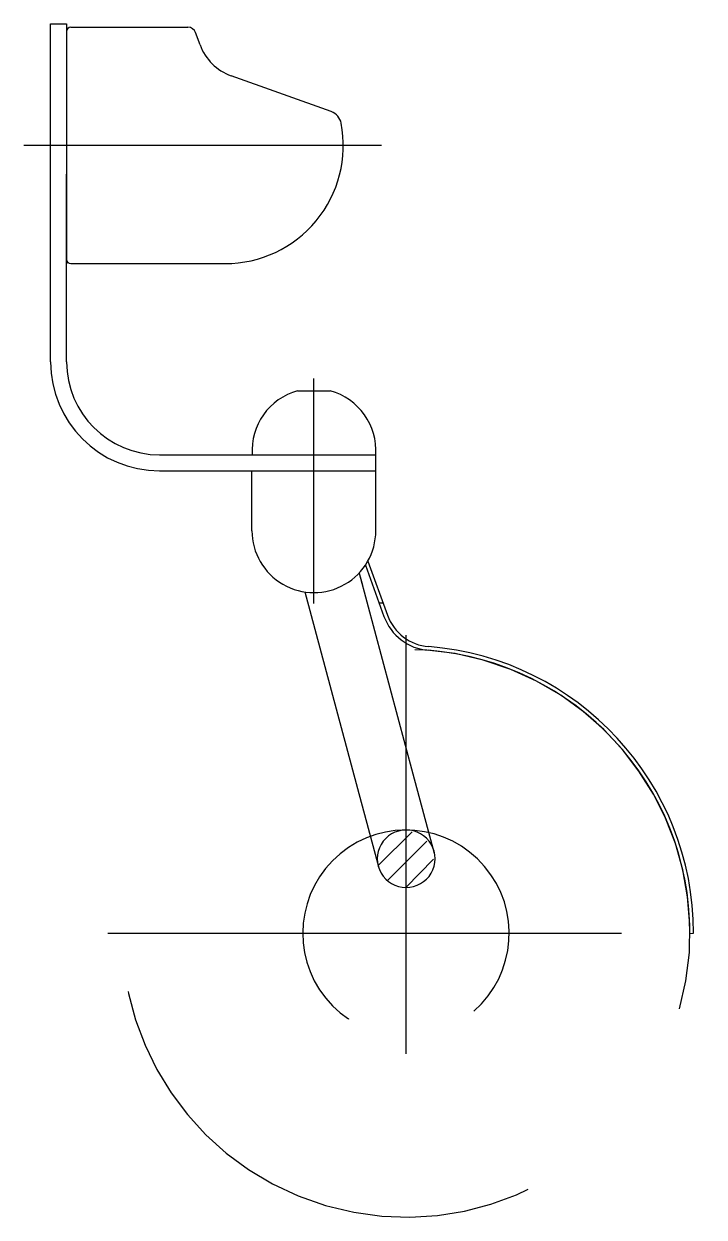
# Model space of a CAD drawing. Extents: x -468.54 to -468.407, y 0.495 to 0.727.
import ezdxf

# ---------------------------------------------------------------- set-up
doc = ezdxf.new("R2010")
doc.units = 0
doc.header["$LTSCALE"] = 0.2
doc.header["$MEASUREMENT"] = 0
for name, pattern in [('AXES', [0.5400000065565109, 0.300000011920929, -0.07999999821186066, 0.07999999821186066, -0.07999999821186066]), ('CACHE', [0.239999994635582, 0.119999997317791, -0.119999997317791]), ('CONTINU', [0]), ('DISCONTINU', [0.3250000029802323, 0.1749999970197678, -0.1500000059604645])]:
    doc.linetypes.add(name, pattern=pattern)
doc.layers.get('0').update_dxf_attribs({"linetype": 'CONTINUOUS'})
doc.layers.add('DECA_EIXOS', color=5, linetype='AXES')

msp = doc.modelspace()

# ---------------------------------------------------------------- linework, layer by layer
at = {"linetype": 'CONTINU'}
for points in [[(-468.5344062992124, 0.6615811492921764), (-468.5344062912231, 0.7274278587440373)], [(-468.5344062912231, 0.7274278587440373), (-468.5312898879185, 0.7274278587440373)], [(-468.5312898879185, 0.7274278587440373), (-468.53128989431, 0.6806817580415507)], [(-468.5304856550138, 0.7267741024818093), (-468.507685966306, 0.7267741035304106)], [(-468.5053082749648, 0.7233358030595385), (-468.5061744995398, 0.7257157624695512)], [(-468.4797603953382, 0.7103389974841443), (-468.4992470241006, 0.7173083587490028)], [(-468.5312898911141, 0.6615811479535412), (-468.53128989431, 0.6981738476871749)], [(-468.5304856550138, 0.6807317258439097), (-468.5004274302266, 0.6807317233971732)], [(-468.4863030389266, 0.6559515946236366), (-468.4799697632376, 0.6559515915074465)], [(-468.5131946379751, 0.6434859526431495), (-468.4831364067965, 0.6434859478495432)], [(-468.4911787358437, 0.6434859478495432), (-468.4750940585749, 0.6434859478495432)], [(-468.4831364067965, 0.6434859478495432), (-468.4711080889942, 0.643485920151492)], [(-468.4710729004428, 0.6403695517352401), (-468.4711080889942, 0.643485920151492)], [(-468.5131946443666, 0.6403695509363058), (-468.4710729004428, 0.6403695517352401)], [(-468.4951995408446, 0.6287082206577874), (-468.4951999003673, 0.6403695597245838)], [(-468.4710729531745, 0.6287082157304521), (-468.4710729004428, 0.6403695517352401)], [(-468.4731201665752, 0.6219848187078304), (-468.4694908382175, 0.6120132516268298)], [(-468.4726421865106, 0.6227583925060233), (-468.4688127972108, 0.6122372172615835)], [(-468.4743407337684, 0.6204519692404324), (-468.4638667936326, 0.5813626949730216)], [(-468.4741396648329, 0.619701569804868), (-468.4737021328818, 0.6180686784369567)], [(-468.4849080789194, 0.616775528919662), (-468.4746339490744, 0.5784776438880045)], [(-468.4704436541036, 0.614631109970813), (-468.4696841016908, 0.614631109970813)], [(-468.4638667936326, 0.5813626949730216), (-468.4597383034001, 0.5659090922056527)], [(-468.4746339490744, 0.5784776438880045), (-468.4704938145077, 0.5630264158544833)], [(-468.4706227636581, 0.5634648884597434), (-468.4640262481503, 0.5700614039675446)], [(-468.4652100643623, 0.5592391084722367), (-468.4598720195092, 0.564737637669488)], [(-468.4099190027556, 0.5502733344695667), (-468.4092052634228, 0.5502925015614903)]]:
    msp.add_lwpolyline(points, dxfattribs=at)
for points in [[(-468.5304856550138, 0.7267741024818093, 0.4141760438210362), (-468.5312898836675, 0.7259699768415528)], [(-468.5061744995398, 0.7257157624695512, 0.3152989444244638), (-468.507685966306, 0.7267741035304106)], [(-468.5053082749648, 0.7233358030595385, 0.2231623711552955), (-468.4992470241006, 0.7173083587490028)], [(-468.477815393542, 0.7080739175639644, 0.2657387405498954), (-468.4797603953382, 0.7103389974841443)], [(-468.5004274302266, 0.6807317233971732, 0.4706623406341576), (-468.477815393542, 0.7080739175639644)], [(-468.5312898886675, 0.6815359589854428, 0.4142133758409307), (-468.5304856550138, 0.6807317258439097)], [(-468.5344062992124, 0.6615811492921764, 0.4142127823514863), (-468.5131946443666, 0.6403695509363058)], [(-468.5312898911141, 0.6615811479535412, 0.4142126263472161), (-468.5131946379751, 0.6434859526431495)], [(-468.4863030389266, 0.6559515946236366, 0.3574590801698922), (-468.4951647257413, 0.6434859367781517)], [(-468.4711080889942, 0.643485920151492, 0.3574591928198043), (-468.4799697632376, 0.6559515915074465)], [(-468.4951995408446, 0.6287082206577874, 1.000018704390222), (-468.4710729531745, 0.6287082157304521)], [(-468.4694908382175, 0.6120132516268298, 0.294229062462706), (-468.4608327695376, 0.6054100228319139)], [(-468.4688127972108, 0.6122372172615835, 0.2936448917017527), (-468.4607762253727, 0.6061215275026469)], [(-468.4099190027556, 0.5502733344695667, 0.3912873252833662), (-468.4608327695376, 0.6054100228319139)], [(-468.4092052634228, 0.5502925015614903, 0.3912840342280275), (-468.4607762253727, 0.6061215275026469)], [(-468.4652100643623, 0.5703977843910755, 1.000545393179766), (-468.4652100643623, 0.5592391084722367)], [(-468.4652100643623, 0.5592391084722367, 1.016500142252638), (-468.4652100643623, 0.5703977843910755)]]:
    msp.add_lwpolyline(points, format="xyb", dxfattribs=at)
at = {"linetype": 'CACHE'}
for points in [[(-468.411918728987, 0.5355569854562063, 172.5664141416325), (-468.4122745716477, 0.5343258027154562)], [(-468.4519851351005, 0.5351489368789007, 78.4338797565425), (-468.452774248029, 0.5344945024033574)]]:
    msp.add_lwpolyline(points, format="xyb", dxfattribs=at)
at = {"linetype": 'DISCONTINU'}
msp.add_lwpolyline([(-468.4688006708597, 0.560548002967553), (-468.4611189067963, 0.5682297414604844)], dxfattribs=at)
at = {"layer": 'DECA_EIXOS'}
for points in [[(-468.539613508975, 0.7038034780201934), (-468.4699983017551, 0.7038034780201934)], [(-468.4831364067965, 0.6145201891183473), (-468.4831364067965, 0.6583426038674574)], [(-468.4652100643623, 0.6083481270870914), (-468.4652100643623, 0.5268354432610353)], [(-468.5232656850943, 0.5502925015614903), (-468.4071544436304, 0.5502925015614903)]]:
    msp.add_lwpolyline(points, dxfattribs=at)

doc.saveas('drawing.dxf')
